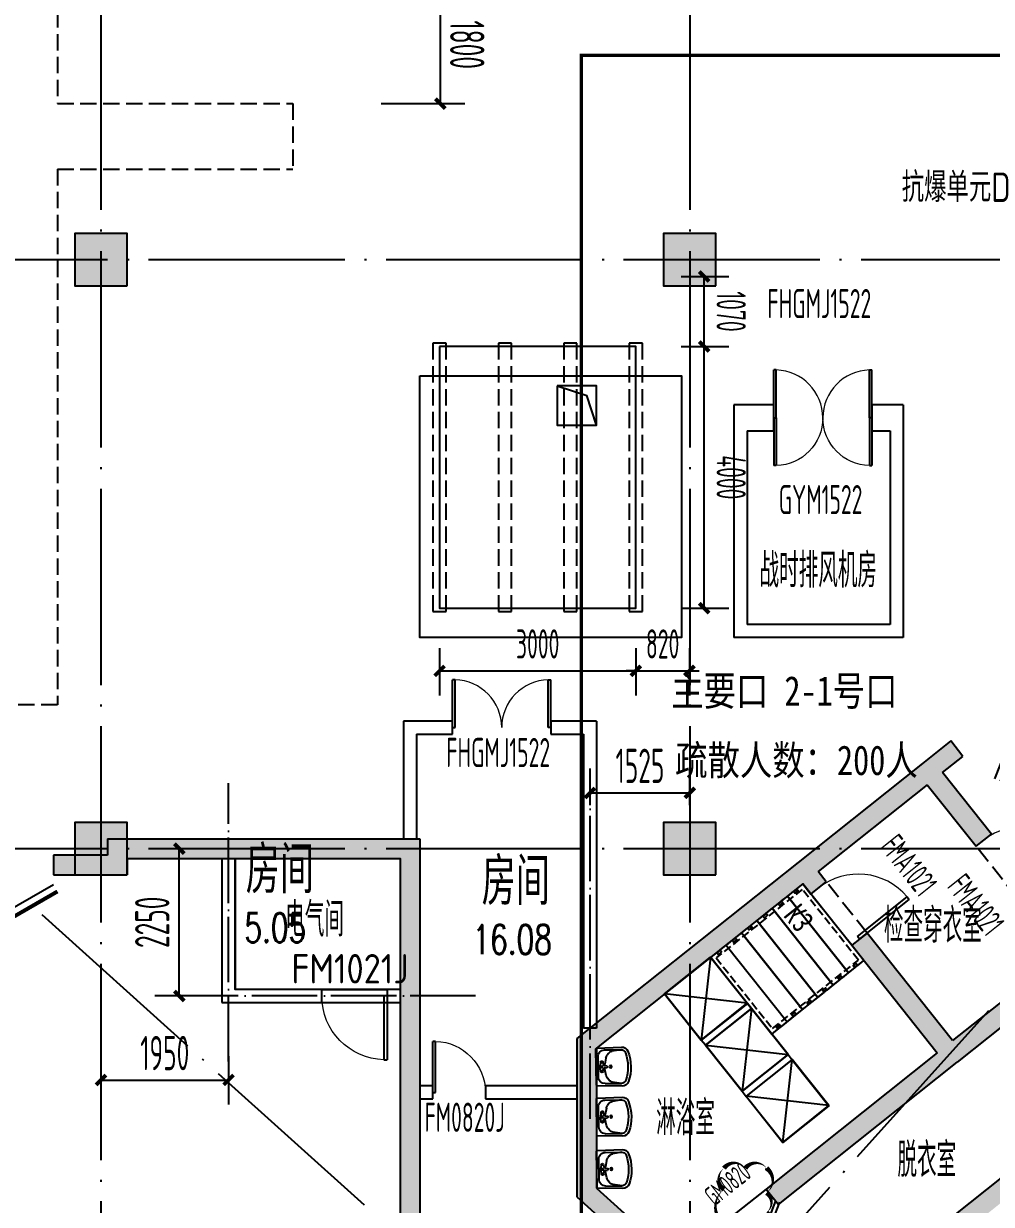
# Model space of a CAD drawing. Extents: x -473190 to 2138458, y -81875 to 2633646.
# Drawn here: x 612505 to 627297, y 66507 to 84552 of the extents above; entities that cross this region are included whole.
import ezdxf

# ---------------------------------------------------------------- set-up
doc = ezdxf.new("R2010")
doc.units = 0
doc.header["$LTSCALE"] = 1000
for name, pattern in [('__DASH', [0.35, 0.25, -0.1]), ('DASH', [0.35, 0.25, -0.1]), ('DOTE', [2.42, 2, -0.2, 0.02, -0.2])]:
    doc.linetypes.add(name, pattern=pattern)
for name, color, linetype in [('A$C3E7A1D62$0$RF-JSK', 9, 'Continuous'), ('A-COLUMN', 2, 'Continuous'), ('A-WALL', 2, 'Continuous'), ('AREA', 1, 'Continuous'), ('DOOR_FIRE', 4, 'Continuous'), ('DOOR_FIRE_TEXT', 7, 'Continuous'), ('DOTE', 1, 'DOTE'), ('PUB_DIM', 3, 'Continuous'), ('PUB_HATCH', 8, 'Continuous'), ('RF-JSK', 9, 'Continuous'), ('RF-KBGQ', 15, 'Continuous'), ('RF-KTK', 210, 'Continuous'), ('RF-M', 4, 'Continuous'), ('RF-MBH', 11, 'Continuous'), ('RF-QT', 30, 'Continuous'), ('SPACE', 7, 'Continuous'), ('TWT_DASH', 8, 'DASH'), ('TWT_水箱', 7, 'Continuous'), ('WALL-MOVE', 2, 'Continuous'), ('图层1', 7, 'Continuous'), ('汽车轨迹', 7, 'Continuous'), ('索引线', 252, 'Continuous')]:
    doc.layers.add(name, color=color, linetype=linetype)
doc.layers.add('DIM_MODI', color=6, linetype='Continuous', plot=False)
doc.layers.add('RF-WZ', color=110, linetype='Continuous', lineweight=0)
doc.styles.add('8B2_02', font='tssdeng.shx', dxfattribs={"width": 0.6, "bigfont": 'TSSDCHN.shx'})
doc.styles.add('_TCH_DIM_T3', font='tssdeng.shx', dxfattribs={"width": 0.564706, "bigfont": '@@@tssdchn.shx'})
doc.styles.add('_TCH_SPACE', font='SIMPLEX', dxfattribs={"height": 5, "bigfont": 'GBCBIG'})
doc.styles.add('_TCH_WINDOW', font='tssdeng.shx', dxfattribs={"width": 0.8, "height": 3.5, "bigfont": 'tssdchn.shx'})
doc.styles.get("Standard").update_dxf_attribs({"font": 'gbenor.shx', "bigfont": 'gbcbig.shx'})
doc.styles.add('TYDG_01', font='', dxfattribs={"width": 0.8})
doc.styles.add('TYDG_02', font='TSSDENG', dxfattribs={"width": 0.8, "bigfont": 'TSSDCHN'})
doc.styles.get('TYDG_01').set_extended_font_data('SimSun')
doc.dimstyles.new('_TCH_ARCH&&150', dxfattribs={"dimtxt": 525, "dimasz": 150, "dimexe": 375, "dimexo": 450, "dimgap": 150, "dimtad": 1, "dimdec": 0, "dimzin": 0, "dimdsep": 46, "dimtxsty": '_TCH_DIM_T3', "dimblk": 'ARCHTICK', "dimcen": 0.09, "dimclrt": 7, "dimazin": 2, "dimtfac": 1, "dimtdec": 0, "dimtix": 1, "dimtmove": 2, "dimatfit": 3, "dimfxl": 0, "dimtolj": 1, "dimtzin": 0, "dimarcsym": 0})
doc.dimstyles.new('_TWT_ARCH&&150', dxfattribs={"dimtxt": 446.25, "dimasz": 150, "dimexe": 375, "dimexo": 450, "dimgap": 189.375, "dimtad": 1, "dimdec": 0, "dimzin": 0, "dimdsep": 46, "dimtxsty": '_TCH_DIM_T3', "dimblk": 'ARCHTICK', "dimcen": 0.09, "dimclrt": 7, "dimazin": 2, "dimtfac": 1, "dimtdec": 0, "dimtix": 1, "dimtmove": 2, "dimatfit": 3, "dimfxl": 0, "dimtolj": 1, "dimtzin": 0, "dimarcsym": 0})

# ---------------------------------------------------------------- blocks, each defined once
blk = doc.blocks.new('A$C4F5A101F')
at = {"layer": 'DOTE', "color": 16, "linetype": 'DOTE', "ltscale": 1.5}
for p, q in [((-115989.7, 16373.7), (-115989.7, -213765.2)), ((-106989.7, 16373.7), (-106989.7, -213765.2)), ((-39660.8, -74507.4), (-168489.7, -74507.4))]:
    blk.add_line(p, q, dxfattribs=at)
at = {"layer": 'DOTE', "color": 127, "linetype": 'DOTE', "ltscale": 1.5}
for p, q in [((-204013.3, -198812), (-71274.2, -51390.3)), ((-39660.8, -83507.4), (-168489.7, -83507.4)), ((-116895.1, -84512.8), (-93256, -105797.6))]:
    blk.add_line(p, q, dxfattribs=at)
blk = doc.blocks.new('_ArchTick')
at = {"color": 0, "linetype": 'ByBlock', "const_width": 0.4}
blk.add_lwpolyline([(-0.5, -0.5), (0.5, 0.5)], dxfattribs=at)
blk = doc.blocks.new('*D5583')
at = {"layer": 'Defpoints', "color": 0, "transparency": 16777216}
for p in [(141675, -69272), (143625, -69272), (143625, -70085)]:
    blk.add_point(p, dxfattribs=at)
at = {"layer": 'PUB_DIM', "color": 0, "lineweight": -2, "transparency": 16777216}
for p, q in [((141675, -69722), (141675, -70460)), ((143625, -69722), (143625, -70460)), ((141675, -70085), (143625, -70085))]:
    blk.add_line(p, q, dxfattribs=at)
at = {"layer": 'PUB_DIM', "color": 0, "lineweight": -2, "transparency": 16777216, "xscale": 150, "yscale": 150, "zscale": 150, "rotation": 180}
blk.add_blockref('_ArchTick', (141675, -70085), dxfattribs=at)
at = {"layer": 'PUB_DIM', "color": 0, "lineweight": -2, "transparency": 16777216, "xscale": 150, "yscale": 150, "zscale": 150}
blk.add_blockref('_ArchTick', (143625, -70085), dxfattribs=at)
at = {"layer": 'PUB_DIM', "color": 7, "transparency": 16777216, "insert": (142650, -69673), "char_height": 525, "attachment_point": 5, "style": '_TCH_DIM_T3'}
blk.add_mtext('\\A1;1950', dxfattribs=at)
blk = doc.blocks.new('*D5584')
at = {"layer": 'Defpoints', "color": 0, "transparency": 16777216}
for p in [(142872, -66550), (143625, -66550), (143625, -68800)]:
    blk.add_point(p, dxfattribs=at)
at = {"layer": 'PUB_DIM', "color": 0, "lineweight": -2, "transparency": 16777216}
for p, q in [((143175, -66550), (142497, -66550)), ((142872, -68800), (142872, -66550)), ((143175, -68800), (142497, -68800))]:
    blk.add_line(p, q, dxfattribs=at)
at = {"layer": 'PUB_DIM', "color": 0, "lineweight": -2, "transparency": 16777216, "xscale": 150, "yscale": 150, "zscale": 150}
for p, rotation in [((142872, -66550), 90), ((142872, -68800), 270)]:
    blk.add_blockref('_ArchTick', p, dxfattribs=dict(at, rotation=rotation))
at = {"layer": 'PUB_DIM', "color": 7, "transparency": 16777216, "insert": (142459, -67675), "char_height": 525, "attachment_point": 5, "rotation": 90, "style": '_TCH_DIM_T3'}
blk.add_mtext('\\A1;2250', dxfattribs=at)
blk = doc.blocks.new('*D5585')
at = {"layer": 'Defpoints', "color": 0, "transparency": 16777216}
for p in [(150675, -65697), (149150, -66333), (150675, -66333)]:
    blk.add_point(p, dxfattribs=at)
at = {"layer": 'PUB_DIM', "color": 0, "lineweight": -2, "transparency": 16777216}
for p, q in [((149150, -65883), (149150, -65322)), ((150675, -65883), (150675, -65322)), ((149150, -65697), (150675, -65697))]:
    blk.add_line(p, q, dxfattribs=at)
at = {"layer": 'PUB_DIM', "color": 0, "lineweight": -2, "transparency": 16777216, "xscale": 150, "yscale": 150, "zscale": 150, "rotation": 180}
blk.add_blockref('_ArchTick', (149150, -65697), dxfattribs=at)
at = {"layer": 'PUB_DIM', "color": 0, "lineweight": -2, "transparency": 16777216, "xscale": 150, "yscale": 150, "zscale": 150}
blk.add_blockref('_ArchTick', (150675, -65697), dxfattribs=at)
at = {"layer": 'PUB_DIM', "color": 7, "transparency": 16777216, "insert": (149913, -65284), "char_height": 525, "attachment_point": 5, "style": '_TCH_DIM_T3'}
blk.add_mtext('\\A1;1525', dxfattribs=at)
blk = doc.blocks.new('k3')
at = {"layer": 'RF-JSK'}
for p, q in [((107382, 83634), (107382, 83574)), ((108862, 83634), (108862, 83574)), ((107382, 83334), (107382, 83274)), ((108862, 83334), (108862, 83274)), ((107382, 83034), (107382, 82974)), ((108862, 83034), (108862, 82974)), ((107382, 82734), (107382, 82674)), ((108862, 82734), (108862, 82674)), ((107382, 82434), (107382, 82374)), ((108862, 82434), (108862, 82374)), ((107382, 82134), (107382, 82074)), ((108862, 82134), (108862, 82074))]:
    blk.add_line(p, q, dxfattribs=at)
for points in [[(107372, 83754), (108872, 83754), (108872, 81954), (107372, 81954), (107372, 83754)], [(107372, 83634), (107372, 83754), (108872, 83754), (108872, 83634)], [(107372, 83634), (107412, 83634), (107412, 83574), (107372, 83574)], [(108872, 83574), (108872, 83154), (107372, 83154), (107372, 83574)], [(108872, 83634), (108832, 83634), (108832, 83574), (108872, 83574)], [(107372, 83334), (107372, 83454), (108872, 83454), (108872, 83334)], [(107372, 83334), (107412, 83334), (107412, 83274), (107372, 83274)], [(108872, 83334), (108832, 83334), (108832, 83274), (108872, 83274)], [(107372, 83034), (107372, 83154), (108872, 83154), (108872, 83034)], [(107372, 83034), (107412, 83034), (107412, 82974), (107372, 82974)], [(108872, 83034), (108832, 83034), (108832, 82974), (108872, 82974)], [(108872, 82974), (108872, 82854), (107372, 82854), (107372, 82974)], [(107372, 82734), (107372, 82854), (108872, 82854), (108872, 82734)], [(107372, 82734), (107412, 82734), (107412, 82674), (107372, 82674)], [(108872, 82674), (108872, 82554), (107372, 82554), (107372, 82674)], [(108872, 82734), (108832, 82734), (108832, 82674), (108872, 82674)], [(107372, 82434), (107372, 82554), (108872, 82554), (108872, 82434)], [(107372, 82434), (107412, 82434), (107412, 82374), (107372, 82374)], [(108872, 82374), (108872, 82254), (107372, 82254), (107372, 82374)], [(108872, 82434), (108832, 82434), (108832, 82374), (108872, 82374)], [(107372, 82134), (107372, 82254), (108872, 82254), (108872, 82134)], [(107372, 82134), (107412, 82134), (107412, 82074), (107372, 82074)], [(108872, 82134), (108832, 82134), (108832, 82074), (108872, 82074)], [(108872, 82074), (108872, 81954), (107372, 81954), (107372, 82074)]]:
    blk.add_lwpolyline(points, dxfattribs=at)
at = {"layer": 'RF-JSK', "linetype": '__DASH', "ltscale": 0.5}
blk.add_lwpolyline([(107432, 83694), (108812, 83694), (108812, 82014), (107432, 82014)], close=True, dxfattribs=at)
at = {"layer": 'RF-JSK', "color": 110, "style": 'TYDG_01', "width": 0.8}
blk.add_text('K3', height=339.9, dxfattribs=at).set_placement((107560, 82158))
blk = doc.blocks.new('23rt23rt')
for p, q in [((473588, 9966), (474488, 9066)), ((474488, 9966), (473588, 9066))]:
    blk.add_line(p, q)
blk.add_lwpolyline([(473588, 9966), (474488, 9966), (474488, 9066), (473588, 9066)], close=True)
blk = doc.blocks.new('linyuqi')
for points in [[(1505168, 585689), (1505168, 586589), (1506068, 586589), (1506068, 585689)], [(1506068, 585589), (1506068, 584689), (1505168, 584689), (1505168, 585589)]]:
    blk.add_lwpolyline(points, close=True)
at = {"elevation": 0}
blk.add_lwpolyline([(1506068, 583689), (1505168, 583689), (1505168, 584589), (1506068, 584589)], close=True, dxfattribs=at)
at = {"layer": 'WALL-MOVE'}
for p, q in [((1506068, 585689), (1505168, 585689)), ((1505168, 585589), (1505168, 585689)), ((1506068, 585589), (1505168, 585589)), ((1506068, 585589), (1506068, 585689)), ((1505168, 584689), (1506068, 584689)), ((1505168, 584689), (1505168, 584589)), ((1506068, 584689), (1506068, 584589)), ((1505168, 584589), (1506068, 584589))]:
    blk.add_line(p, q, dxfattribs=at)
at = {"xscale": -1}
blk.add_blockref('23rt23rt', (1979655, 576622, 0), dxfattribs=at)
for p, rotation in [((1031580, 594655, 0), 180), ((1515134, 1058176), 90)]:
    blk.add_blockref('23rt23rt', p, dxfattribs=dict(at, rotation=rotation))
blk = doc.blocks.new('$DorLib2D$00000179')
at = {"color": 0}
for p, q in [((-0.54, 0.169), (0.326, 0.669)), ((-0.5, 0.1), (0.366, 0.6))]:
    blk.add_line(p, q, dxfattribs=at)
blk = doc.blocks.new('$DorLib2D$00000001')
for p, q in [((0.45, 0.975), (0.5, 0.975)), ((0.45, 0), (0.45, 0.975)), ((0.5, 0), (0.5, 0.975)), ((0.5, 0), (0.45, 0))]:
    blk.add_line(p, q)
at = {"lineweight": 13}
blk.add_arc((0.475, 0), 0.975, 91.4693, 180, dxfattribs=at)
blk = doc.blocks.new('$DorLib2D$00000002')
for p, q in [((-0.5, 0), (-0.5, 0.4875)), ((-0.475, 0.4875), (-0.5, 0.4875)), ((-0.475, 0), (-0.475, 0.4875)), ((0.475, 0), (0.475, 0.4875)), ((0.475, 0.4875), (0.5, 0.4875)), ((0.5, 0), (0.5, 0.4875)), ((-0.5, 0), (-0.475, 0)), ((0.5, 0), (0.475, 0))]:
    blk.add_line(p, q)
at = {"lineweight": 13}
for centre, start, end in [((-0.4875, 0), 0, 88.53072), ((0.4875, 0), 91.46928, 180)]:
    blk.add_arc(centre, 0.4875, start, end, dxfattribs=at)
blk = doc.blocks.new('$DorLib2D$00000211')
at = {"color": 0}
for p, q in [((-0.5, 0.05), (-0.067, 0.3)), ((0.5, 0.05), (0.067, 0.3))]:
    blk.add_line(p, q, dxfattribs=at)
at = {"color": 0, "const_width": 0.01}
for points in [[(-0.51, 0.0673), (-0.077, 0.3173)], [(0.51, 0.0673), (0.077, 0.3173)]]:
    blk.add_lwpolyline(points, dxfattribs=at)
blk = doc.blocks.new('A$C3E7A1D62$0$$lvtry$00000183')
at = {"color": 0}
for p, q in [((-257, -130), (-257, -384)), ((-202, -191), (-176, -170)), ((157, -30), (-157, -30)), ((-133, -150), (-38, -131)), ((-71, -67), (-30, -63)), ((-71, -102), (-27, -110)), ((-18, -119), (-12, -160)), ((18, -119), (13, -160)), ((71, -102), (27, -110)), ((71, -67), (30, -63)), ((133, -150), (38, -131)), ((202, -191), (176, -170)), ((257, -130), (257, -383)), ((-257, -383), (-235, -242)), ((257, -383), (235, -242))]:
    blk.add_line(p, q, dxfattribs=at)
blk.add_lwpolyline([(277, 0), (-277, 0, 0.406045), (-287, -10), (-298, -393, 0.323666), (-232, -489, 0.175654), (232, -489, 0.323062), (298, -392), (287, -10, 0.406045)], format="xyb", close=True, dxfattribs=at)
at = {"color": 0, "lineweight": 13}
for centre, radius in [((-71, -85), 12.6), ((71, -85), 12.6), ((-1, -221), 11.6)]:
    blk.add_circle(centre, radius, dxfattribs=at)
at = {"color": 0}
for centre, radius in [((0, -86), 9.88), ((-1, -221), 17.6)]:
    blk.add_circle(centre, radius, dxfattribs=at)
for centre, radius, start, end in [((-157, -130), 100, 90, 180), ((-113, -248), 100, 101.0337, 128.937), ((-71, -85), 17.6, 90, 270), ((0, -328), 200, 94.8989, 101.0337), ((0, -362), 300, 84.3229, 95.6771), ((-28, -120), 10, 8.2472, 79.7858), ((0, -160), 12.5, 180, 0), ((0, -328), 200, 78.9663, 85.101), ((28, -120), 10, 100.2142, 171.7528), ((71, -85), 17.6, 270, 90), ((113, -248), 100, 51.063, 78.9663), ((157, -130), 100, 0, 90), ((-139, -268), 100, 128.937, 164.8987), ((139, -268), 100, 15.1013, 51.063), ((-187, -384), 70, 180, 250.8357), ((-1, 152), 637, 250.8357, 289.2938), ((187, -383), 70, 289.2938, 0)]:
    blk.add_arc(centre, radius, start, end, dxfattribs=at)
for p in [(0, -86), (-1, -221)]:
    blk.add_point(p, dxfattribs=at)
blk = doc.blocks.new('rfk')
at = {"layer": 'PUB_HATCH'}
for points in [[(511110, -742597.8), (511422.5, -742349), (511235.6, -742114.3), (510805.8, -742456.5), (510930.4, -742613)], [(510930.4, -742613), (510805.8, -742456.5), (508905.6, -743969.8), (509030.2, -744126.3), (509209.8, -744111.1), (510875.4, -742784.7)], [(510875.4, -742784.7), (511622.9, -743723.4), (511857.6, -743536.5), (511110, -742597.8), (510930.4, -742613)], [(498348.2, -743610.2), (498648.2, -743910.2), (500198.2, -743910.2), (500198.2, -743610.2)], [(498648.2, -743910.2), (498348.2, -743610.2), (498348.2, -743860.2), (498648.2, -744160.2)], [(500198.2, -743610.2), (500198.2, -743910.2), (502823.2, -743910.2), (503123.2, -743610.2)], [(503123.2, -743610.2), (502823.2, -743910.2), (502823.2, -746010.2), (503123.2, -746010.2)], [(498348.2, -743860.2), (497523.2, -743860.2), (497523.2, -744160.2), (498648.2, -744160.2)], [(509030.2, -744126.3), (508905.6, -743969.8), (505523.2, -746663.4), (505823.2, -746808), (508975.1, -744297.9)], [(508975.1, -744297.9), (509099.7, -744454.4), (509334.4, -744267.5), (509209.8, -744111.1), (509030.2, -744126.3)], [(511265.6, -746692.5), (509957.4, -745049.8), (509722.7, -745236.6), (511030.9, -746879.4), (511210.5, -746864.2)], [(513141.9, -745390), (512931.1, -745366.1), (511265.6, -746692.5), (511210.5, -746864.2), (511335.1, -747020.6), (513118, -745600.8)], [(503123.2, -746010.2), (502823.2, -746010.2), (502823.2, -747484.7), (503123.2, -747484.7)], [(505823.2, -746808), (505523.2, -746663.4), (505523.2, -747484.7), (505823.2, -747484.7)], [(511030.9, -746879.4), (508416.6, -748961.3), (508603.5, -749196), (511335.1, -747020.6), (511210.5, -746864.2)], [(514419, -746993.6), (514239.3, -747008.8), (511032.1, -749563), (511156.7, -749719.4), (511336.3, -749704.2), (514543.6, -747150.1)], [(503123.2, -747484.7), (502823.2, -747484.7), (502823.2, -750104), (503123.2, -749970.4)], [(505823.2, -747484.7), (505523.2, -747484.7), (505523.2, -749082.5), (505823.2, -748948.9)], [(505823.2, -748948.9), (505523.2, -749082.5), (506947.6, -750365), (507089.7, -750223.8), (507047.7, -750051.5)]]:
    blk.add_hatch(color=256, dxfattribs=at).paths.add_polyline_path(points)
blk.add_lwpolyline([(503123.2, -736535.2), (507123.2, -736535.2), (507123.2, -740535.2), (503123.2, -740535.2), (503123.2, -736535.2)])
at = {"color": 2}
blk.add_lwpolyline([(500298.2, -743910.2), (502823.2, -743910.2), (502823.2, -745910.2), (500298.2, -745910.2)], close=True, dxfattribs=at)
at = {"layer": 'A-WALL'}
for p, q in [((508531.5, -736975.3), (507923.2, -736975.3)), ((507923.2, -736975.3), (507923.2, -740535.2)), ((508531.5, -737375.3), (508531.5, -736975.3)), ((510510.9, -736975.3), (510031.5, -736975.3)), ((510031.5, -736975.3), (510031.5, -737375.3)), ((510510.9, -736975.3), (510510.9, -740535.2)), ((508123.2, -737375.3), (508531.5, -737375.3)), ((508123.2, -737375.3), (508123.2, -740335.2)), ((510031.5, -737375.3), (510310.9, -737375.3)), ((510310.9, -737375.3), (510310.9, -740335.2)), ((510310.9, -740335.2), (508123.2, -740335.2)), ((510510.9, -740535.2), (507923.2, -740535.2)), ((502873.2, -741810.2), (502873.2, -743610.2)), ((503623.2, -741810.2), (502873.2, -741810.2)), ((503623.2, -742010.2), (503623.2, -741810.2)), ((505823.2, -741810.2), (505123.2, -741810.2)), ((505123.2, -741810.2), (505123.2, -742010.2)), ((505823.2, -741810.2), (505823.2, -746504.2)), ((503073.2, -742010.2), (503073.2, -743610.2)), ((503073.2, -742010.2), (503623.2, -742010.2)), ((505123.2, -742010.2), (505623.2, -742010.2)), ((505623.2, -742010.2), (505623.2, -746504.2)), ((500098.2, -743910.2), (500098.2, -746110.2)), ((500298.2, -743910.2), (500298.2, -745910.2)), ((501623.2, -745910.2), (500298.2, -745910.2)), ((501623.2, -746110.2), (501623.2, -745910.2)), ((502823.2, -745910.2), (502623.2, -745910.2)), ((502623.2, -745910.2), (502623.2, -746110.2)), ((500098.2, -746110.2), (501623.2, -746110.2)), ((502623.2, -746110.2), (502823.2, -746110.2)), ((505823.2, -746504.2), (505623.2, -746504.2)), ((503323.2, -747384.7), (503123.2, -747384.7)), ((503323.2, -747584.7), (503323.2, -747384.7)), ((505523.2, -747384.7), (504123.2, -747384.7)), ((504123.2, -747384.7), (504123.2, -747584.7)), ((503123.2, -747584.7), (503323.2, -747584.7)), ((504123.2, -747584.7), (505523.2, -747584.7))]:
    blk.add_line(p, q, dxfattribs=at)
at = {"layer": 'DIM_MODI'}
blk.add_lwpolyline([(507770.5, -748644, 0, 75, 0.5), (507770.5, -748969, 0, 75, 0.5), (507770.5, -749494, 0, 75, 0.5), (507770.5, -749794, 0, 75, 0.5), (507770.5, -750044, 0, 75, 0.5), (507770.5, -750319.4, 0, 75, 0.5), (508070.5, -750319.4, 0, 75, 0.5), (508422.2, -750319.4, 0, 75, 0.5), (508422.2, -749719.4, 0, 75, 0.5), (508422.2, -749319.4, 0, 75, 0.5), (508422.2, -749019.4, 0, 75, 0.5), (508422.2, -748644.4, 0, 75, 0.5), (508422.2, -748644, 0, 75, 0.5), (508097.2, -748644, 0, 75, 0.5)], format="xyseb", close=True, dxfattribs=at)
at = {"layer": 'RF-M', "linetype": '__DASH'}
for p, q in [((512245.9, -744505.6, 0), (511622.9, -743723.4, 0)), ((509957.4, -745049.8, 0), (509334.4, -744267.5, 0)), ((509722.7, -745236.6, 0), (509099.7, -744454.4, 0))]:
    blk.add_line(p, q, dxfattribs=at)
at = {"layer": 'RF-M'}
for p, q in [((501623.2, -745910.2), (502623.2, -745910.2)), ((501623.2, -746110.2), (502623.2, -746110.2)), ((508416.6, -748961.3), (507790.8, -749459.7))]:
    blk.add_line(p, q, dxfattribs=at)
at = {"layer": 'RF-QT'}
for p, q in [((511235.6, -742114.3), (510805.8, -742456.5)), ((511422.5, -742349), (511235.6, -742114.3)), ((511110, -742597.8), (511422.5, -742349)), ((510805.8, -742456.5), (508905.6, -743969.8)), ((511857.6, -743536.5), (511110, -742597.8)), ((510875.4, -742784.7), (509209.8, -744111.1)), ((510875.4, -742784.7), (511622.9, -743723.4)), ((498348.2, -743610.2), (500198.2, -743610.2)), ((498348.2, -743610.2), (498348.2, -743860.2)), ((500198.2, -743610.2), (503123.2, -743610.2)), ((503123.2, -743610.2), (503123.2, -746010.2)), ((511622.9, -743723.4), (511857.6, -743536.5)), ((498348.2, -743860.2), (497523.2, -743860.2)), ((497523.2, -743860.2), (497523.2, -744160.2)), ((498648.2, -743910.2), (500198.2, -743910.2)), ((498648.2, -743910.2), (498648.2, -744160.2)), ((500198.2, -743910.2), (502823.2, -743910.2)), ((502823.2, -743910.2), (502823.2, -746010.2)), ((508905.6, -743969.8), (505523.2, -746663.4)), ((497523.2, -744160.2), (498648.2, -744160.2)), ((509334.4, -744267.5), (509209.8, -744111.1)), ((508975.1, -744297.9), (505823.2, -746808)), ((508975.1, -744297.9), (509099.7, -744454.4)), ((509099.7, -744454.4), (509334.4, -744267.5)), ((509957.4, -745049.8), (509722.7, -745236.6)), ((511265.6, -746692.5), (509957.4, -745049.8)), ((509722.7, -745236.6), (511030.9, -746879.4)), ((512931.1, -745366.1), (511265.6, -746692.5)), ((513118, -745600.8), (511335.1, -747020.6)), ((502823.2, -746010.2), (502823.2, -747484.7)), ((503123.2, -746010.2), (503123.2, -747484.7)), ((505523.2, -746663.4), (505523.2, -747484.7)), ((505823.2, -746808), (505823.2, -747484.7)), ((511030.9, -746879.4), (508416.6, -748961.3)), ((508603.5, -749196), (511335.1, -747020.6)), ((514239.3, -747008.8), (511032.1, -749563)), ((502823.2, -747484.7), (502823.2, -750104)), ((503123.2, -747484.7), (503123.2, -749970.4)), ((505523.2, -747484.7), (505523.2, -749082.5)), ((505823.2, -747484.7), (505823.2, -748948.9)), ((505823.2, -748948.9), (507047.7, -750051.5)), ((508416.6, -748961.3), (508603.5, -749196)), ((505523.2, -749082.5), (506947.6, -750365))]:
    blk.add_line(p, q, dxfattribs=at)
at = {"layer": 'A$C3E7A1D62$0$RF-JSK', "yscale": -1, "rotation": 270.9509072349706}
for p in [(505818.2, -747095.6), (505825.1, -747861.5), (505828.1, -748661.7, 0)]:
    blk.add_blockref('A$C3E7A1D62$0$$lvtry$00000183', p, dxfattribs=at)
at = {"layer": 'AREA', "linetype": 'ByBlock', "xscale": -1, "rotation": 128.532587024125}
blk.add_blockref('k3', (506195.6, -609251.6), dxfattribs=at)
at = {"layer": 'DOOR_FIRE'}
ref = blk.add_blockref('$DorLib2D$00000002', (509281.5, -737175.3), dxfattribs=dict(at, xscale=-1500, yscale=-1500, zscale=400, rotation=180.0000000045143))
ref.add_attrib('A', 'FHGMJ1522', (508433.4, -735652.2), dxfattribs={"layer": 'DOOR_FIRE_TEXT', "height": 446.25, "rotation": 0, "style": '_TCH_WINDOW', "width": 0.564706})
ref = blk.add_blockref('$DorLib2D$00000002', (509281.5, -737175.3), dxfattribs=dict(at, xscale=-1500, yscale=1500, zscale=100, rotation=180.0000000045143))
ref.add_attrib('A', 'GYM1522', (508607.9, -738647.7), dxfattribs={"layer": 'DOOR_FIRE_TEXT', "height": 446.25, "rotation": 0, "style": '_TCH_WINDOW', "width": 0.564706})
ref = blk.add_blockref('$DorLib2D$00000002', (504373.2, -741910.2), dxfattribs=dict(at, xscale=1500, yscale=1500, zscale=200, rotation=4.521119535944077e-09))
ref.add_attrib('A', 'FHGMJ1522', (503525.1, -742513.3), dxfattribs={"layer": 'DOOR_FIRE_TEXT', "height": 446.25, "rotation": 0, "style": '_TCH_WINDOW', "width": 0.564706})
ref = blk.add_blockref('$DorLib2D$00000001', (503723.2, -747484.7), dxfattribs=dict(at, xscale=-800, yscale=800, zscale=200, rotation=4.51626854907778e-09))
ref.add_attrib('A', 'FM0820J', (503193.1, -748087.7), dxfattribs={"layer": 'DOOR_FIRE_TEXT', "height": 446.25, "rotation": 0, "style": '_TCH_WINDOW', "width": 0.564706})
at = {"layer": 'RF-JSK', "linetype": 'ByBlock', "xscale": -1, "rotation": 128.532587024125}
blk.add_blockref('k3', (506195.6, -609251.6), dxfattribs=at)
at = {"layer": 'RF-M'}
ref = blk.add_blockref('$DorLib2D$00000179', (511798.4, -741857.8), dxfattribs=dict(at, xscale=1200, yscale=1200, zscale=300, rotation=218.5325870243603))
ref.add_attrib('A', 'GHM1220', (512298.3, -742644.5), dxfattribs={"layer": 'RF-MBH', "height": 297.5, "rotation": 38.53259, "style": '_TCH_WINDOW', "width": 0.564706})
at = {"layer": 'RF-M', "linetype": '__DASH', "ltscale": 1000}
ref = blk.add_blockref('$DorLib2D$00000001', (512051.7, -744021.1), dxfattribs=dict(at, xscale=-1000, yscale=-1000, zscale=300, rotation=128.532587024379))
ref.add_attrib('A', 'FMA1021', (511167.2, -744343.7), dxfattribs={"layer": 'RF-MBH', "linetype": '__DASH', "ltscale": 1000, "height": 371.88, "rotation": 308.53259, "style": '_TCH_WINDOW', "width": 0.564706})
at = {"layer": 'RF-M'}
ref = blk.add_blockref('$DorLib2D$00000211', (494523.2, -744010.2), dxfattribs=dict(at, xscale=-6000, yscale=-6000, zscale=300, rotation=4.519367790689475e-09))
ref.add_attrib('A', 'GSFMG6022(5)', (493760.7, -743727.2), dxfattribs={"layer": 'RF-MBH', "height": 297.5, "rotation": 0, "style": '_TCH_WINDOW', "width": 0.564706})
at = {"layer": 'RF-M', "linetype": '__DASH', "ltscale": 1000}
ref = blk.add_blockref('$DorLib2D$00000001', (509528.5, -744752.1), dxfattribs=dict(at, xscale=-1000, yscale=-1000, zscale=300, rotation=128.5325870243754))
ref.add_attrib('A', 'FMA1021', (510142.2, -743740.2), dxfattribs={"layer": 'RF-MBH', "linetype": '__DASH', "ltscale": 1000, "height": 371.88, "rotation": 308.53259, "style": '_TCH_WINDOW', "width": 0.564706})
at = {"layer": 'RF-M'}
ref = blk.add_blockref('$DorLib2D$00000001', (502123.2, -746010.2), dxfattribs=dict(at, xscale=1000, yscale=-1000, zscale=200, rotation=359.9999999954812))
ref.add_attrib('A', 'FM1021J', (501160.1, -745819.8), dxfattribs={"layer": 'RF-MBH', "height": 450})
ref = blk.add_blockref('$DorLib2D$00000179', (508197.1, -749327.8), dxfattribs=dict(at, xscale=800, yscale=800, zscale=300, rotation=218.5325870243517))
ref.add_attrib('A', 'GM0820', (507627.8, -749230.1), dxfattribs={"layer": 'RF-MBH', "height": 297.5, "rotation": 38.53259, "style": '_TCH_WINDOW', "width": 0.564706})
at = {"layer": '汽车轨迹', "rotation": 218.5325870243242}
blk.add_blockref('linyuqi', (1321376, 648832, 0), dxfattribs=at)
at = {"layer": 'RF-WZ', "style": '8B2_02', "width": 0.6}
for s, p in [('战时排风机房', (508314, -739769.7)), ('电气间', (501064.7, -745105)), ('检查穿衣室', (510215.2, -745196.5)), ('淋浴室', (506733.4, -748137.8)), ('脱衣室', (510422, -748778.7))]:
    blk.add_text(s, height=525, dxfattribs=at).set_placement(p)
at = {"layer": 'SPACE', "color": 2, "style": '_TCH_SPACE'}
blk.add_text('房间', height=723.4, dxfattribs=at).set_placement((500461.3, -744443.3))
at = {"layer": 'SPACE', "style": '_TCH_SPACE'}
blk.add_text('房间', height=723.4, dxfattribs=at).set_placement((504067.3, -744622.3))
at = {"layer": 'SPACE', "color": 2, "style": '_TCH_SPACE', "width": 0.705882}
blk.add_text('5.05', height=446.25, dxfattribs=at).set_placement((500440.1, -745191.4))
at = {"layer": 'SPACE', "style": '_TCH_SPACE', "width": 0.705882}
blk.add_text('16.08', height=446.25, dxfattribs=at).set_placement((503926.1, -745370.4))
blk = doc.blocks.new('*D5695')
at = {"layer": 'Defpoints', "color": 0, "transparency": 16777216}
for p in [(-244656, -172572), (-246456, -173924), (-244656, -173924)]:
    blk.add_point(p, dxfattribs=at)
at = {"layer": 'PUB_DIM', "color": 0, "lineweight": -2, "transparency": 16777216}
for p, q in [((-246456, -173474), (-246456, -172197)), ((-244656, -173474), (-244656, -172197)), ((-246456, -172572), (-244656, -172572))]:
    blk.add_line(p, q, dxfattribs=at)
at = {"layer": 'PUB_DIM', "color": 0, "lineweight": -2, "transparency": 16777216, "xscale": 150, "yscale": 150, "zscale": 150, "rotation": 180}
blk.add_blockref('_ArchTick', (-246456, -172572), dxfattribs=at)
at = {"layer": 'PUB_DIM', "color": 0, "lineweight": -2, "transparency": 16777216, "xscale": 150, "yscale": 150, "zscale": 150}
blk.add_blockref('_ArchTick', (-244656, -172572), dxfattribs=at)
at = {"layer": 'PUB_DIM', "color": 7, "transparency": 16777216, "insert": (-245556, -172160), "char_height": 525, "attachment_point": 5, "style": '_TCH_DIM_T3'}
blk.add_mtext('\\A1;1800', dxfattribs=at)
blk = doc.blocks.new('*D5969')
at = {"layer": 'Defpoints', "color": 0, "transparency": 16777216}
for p in [(-32325, -84183), (-29325, -84183), (-29325, -84983)]:
    blk.add_point(p, dxfattribs=at)
at = {"layer": 'TWT_水箱', "color": 0, "lineweight": -2, "transparency": 16777216}
for p, q in [((-32325, -84633), (-32325, -85358)), ((-29325, -84633), (-29325, -85358)), ((-32325, -84983), (-29325, -84983))]:
    blk.add_line(p, q, dxfattribs=at)
at = {"layer": 'TWT_水箱', "color": 0, "lineweight": -2, "transparency": 16777216, "xscale": 150, "yscale": 150, "zscale": 150}
for p, rotation in [((-32325, -84983), 180.0001235167941), ((-29325, -84983), 0.0001235167941096486)]:
    blk.add_blockref('_ArchTick', p, dxfattribs=dict(at, rotation=rotation))
at = {"layer": 'TWT_水箱', "color": 7, "transparency": 16777216, "insert": (-30825, -84571), "char_height": 446.2, "attachment_point": 5, "rotation": 0.0001, "style": '_TCH_DIM_T3'}
blk.add_mtext('\\A1;3000', dxfattribs=at)
blk = doc.blocks.new('*D5970')
at = {"layer": 'Defpoints', "color": 0, "transparency": 16777216}
for p in [(-29325, -84183), (-28505, -84183), (-28505, -84983)]:
    blk.add_point(p, dxfattribs=at)
at = {"layer": 'TWT_水箱', "color": 0, "lineweight": -2, "transparency": 16777216}
for p, q in [((-29325, -84633), (-29325, -85358)), ((-28505, -84633), (-28505, -85358)), ((-29325, -84983), (-29475, -84983)), ((-29325, -84983), (-28505, -84983)), ((-28505, -84983), (-28355, -84983))]:
    blk.add_line(p, q, dxfattribs=at)
at = {"layer": 'TWT_水箱', "color": 0, "lineweight": -2, "transparency": 16777216, "xscale": 150, "yscale": 150, "zscale": 150}
for p, rotation in [((-29325, -84983), 0.0001235167942326143), ((-28505, -84983), 180.0001235167942)]:
    blk.add_blockref('_ArchTick', p, dxfattribs=dict(at, rotation=rotation))
at = {"layer": 'TWT_水箱', "color": 7, "transparency": 16777216, "insert": (-28915, -84571), "char_height": 446.2, "attachment_point": 5, "rotation": 0.0001, "style": '_TCH_DIM_T3'}
blk.add_mtext('\\A1;820', dxfattribs=at)
blk = doc.blocks.new('*D5971')
at = {"layer": 'Defpoints', "color": 0, "transparency": 16777216}
for p in [(-29080, -80025), (-28280, -80025), (-29080, -84025)]:
    blk.add_point(p, dxfattribs=at)
at = {"layer": 'TWT_水箱', "color": 0, "lineweight": -2, "transparency": 16777216}
for p, q in [((-28630, -80025), (-27905, -80025)), ((-28280, -84025), (-28280, -80025)), ((-28630, -84025), (-27905, -84025))]:
    blk.add_line(p, q, dxfattribs=at)
at = {"layer": 'TWT_水箱', "color": 0, "lineweight": -2, "transparency": 16777216, "xscale": 150, "yscale": 150, "zscale": 150}
for p, rotation in [((-28280, -80025), 90.00012351679403), ((-28280, -84025), 270.000123516794)]:
    blk.add_blockref('_ArchTick', p, dxfattribs=dict(at, rotation=rotation))
at = {"layer": 'TWT_水箱', "color": 7, "transparency": 16777216, "insert": (-27867, -82025), "char_height": 446.2, "attachment_point": 5, "rotation": 270.0001, "style": '_TCH_DIM_T3'}
blk.add_mtext('\\A1;4000', dxfattribs=at)
blk = doc.blocks.new('*D5972')
at = {"layer": 'Defpoints', "color": 0, "transparency": 16777216}
for p in [(-29080, -78955), (-28280, -78955), (-29080, -80025)]:
    blk.add_point(p, dxfattribs=at)
at = {"layer": 'TWT_水箱', "color": 0, "lineweight": -2, "transparency": 16777216}
for p, q in [((-28630, -78955), (-27905, -78955)), ((-28280, -80025), (-28280, -78955)), ((-28630, -80025), (-27905, -80025))]:
    blk.add_line(p, q, dxfattribs=at)
at = {"layer": 'TWT_水箱', "color": 0, "lineweight": -2, "transparency": 16777216, "xscale": 150, "yscale": 150, "zscale": 150}
for p, rotation in [((-28280, -78955), 90.00012351679396), ((-28280, -80025), 270.000123516794)]:
    blk.add_blockref('_ArchTick', p, dxfattribs=dict(at, rotation=rotation))
at = {"layer": 'TWT_水箱', "color": 7, "transparency": 16777216, "insert": (-27867, -79490), "char_height": 446.2, "attachment_point": 5, "rotation": 270.0001, "style": '_TCH_DIM_T3'}
blk.add_mtext('\\A1;1070', dxfattribs=at)
blk = doc.blocks.new('_FZH')
blk.add_lwpolyline([(-0.5, -0.5), (0.5, -0.5), (0.5, 0.5), (-0.5, 0.5)], close=True)
at = {"layer": 'PUB_HATCH'}
blk.add_solid([(-0.5, -0.5), (0.5, -0.5), (-0.5, 0.5), (0.5, 0.5)], dxfattribs=at)
blk = doc.blocks.new('A$C2B5B1B2C')
at = {"layer": 'DOTE', "linetype": 'DOTE', "ltscale": 0.5}
for p, q in [((149150, -70677.4), (149150, -65500)), ((143625, -69800), (143625, -65550)), ((147400, -68800), (142644.9, -68800))]:
    blk.add_line(p, q, dxfattribs=at)
at = {"layer": 'PUB_DIM'}
for p1, p2, distance, picture, middle in [((149150, -66333.4), (150675, -66333.4), 636.7, '*D5585', (149912.5, -65284.2)), ((143625, -68800), (143625, -66550), 753.4, '*D5584', (142459.1, -67675)), ((141675, -69271.6), (143625, -69271.6), -813.8, '*D5583', (142650, -69672.9))]:
    dim = blk.add_aligned_dim(p1=p1, p2=p2, distance=distance, dimstyle='_TCH_ARCH&&150', dxfattribs=at)
    dim.commit()
    dim.dimension.update_dxf_attribs({"geometry": picture, "text_midpoint": middle})
blk = doc.blocks.new('zsgc')
at = {"layer": 'RF-KBGQ', "color": 15, "linetype": 'DASH'}
for p, q in [((-244656.1, -178424.2), (-244656.1, -174824.2)), ((-244656.1, -174824.2), (-243656.1, -174824.2)), ((-243656.1, -178424.2), (-243656.1, -174824.2)), ((-257969.5, -178424.2), (-244656.1, -178424.2)), ((-243656.1, -178424.2), (-235469.5, -178424.2)), ((-235469.5, -178424.2), (-235469.5, -179424.2))]:
    blk.add_line(p, q, dxfattribs=at)
at = {"layer": 'RF-WZ', "style": 'TYDG_02', "width": 0.8}
blk.add_text('抗爆单元D', height=450, rotation=90, dxfattribs=at).set_placement((-243153.1, -165518.6))
at = {"layer": 'PUB_DIM'}
dim = blk.add_aligned_dim(p1=(-246456.1, -173924.2), p2=(-244656.1, -173924.2), distance=1352.1, dimstyle='_TCH_ARCH&&150', dxfattribs=at)
dim.commit()
dim.dimension.update_dxf_attribs({"geometry": '*D5695', "text_midpoint": (-245556.1, -172159.6)})
blk = doc.blocks.new('A$C4CB31E69')
at = {"layer": 'TWT_DASH'}
for points in [[(-32425, -79975), (-32425, -84075), (-32225, -84075), (-32225, -79975)], [(-31425, -79975), (-31425, -84075), (-31225, -84075), (-31225, -79975)], [(-30425, -79975), (-30425, -84075), (-30225, -84075), (-30225, -79975)], [(-29425, -79975), (-29425, -84075), (-29225, -84075), (-29225, -79975)]]:
    blk.add_lwpolyline(points, close=True, dxfattribs=at)
at = {"layer": 'TWT_水箱'}
for p in [(-30525, -80625, 0), (-29925, -81225, 0)]:
    blk.add_line(p, (-30075, -80775, 0), dxfattribs=at)
for points in [[(-32325, -80025), (-32325, -84025), (-29325, -84025), (-29325, -80025)], [(-30525, -80625), (-30525, -81225), (-29925, -81225), (-29925, -80625)]]:
    blk.add_lwpolyline(points, close=True, dxfattribs=at)
for p1, p2, picture, middle in [((-29079.9, -80025), (-29079.9, -78955), '*D5972', (-27867.4, -79490)), ((-29079.9, -84025), (-29079.9, -80025), '*D5971', (-27867.4, -82025)), ((-32325, -84183.1), (-29325, -84183.1), '*D5969', (-30825, -84570.6)), ((-29325, -84183.1), (-28505, -84183.1), '*D5970', (-28915, -84570.6))]:
    dim = blk.add_aligned_dim(p1=p1, p2=p2, distance=-800, dimstyle='_TWT_ARCH&&150', dxfattribs=at)
    dim.commit()
    dim.dimension.update_dxf_attribs({"geometry": picture, "text_midpoint": middle})

msp = doc.modelspace()

# ---------------------------------------------------------------- linework, layer by layer
at = {"layer": '图层1', "color": 6, "linetype": 'DASH', "const_width": 50}
msp.add_lwpolyline([(621030.6, 84067.9), (644297.4, 84067.9), (644297.4, 61637.6), (621030.6, 61637.6)], close=True, dxfattribs=at)

# ---------------------------------------------------------------- block references
at = {"rotation": 270}
msp.add_blockref('zsgc', (791445.2, -161327.1), dxfattribs=at)
for name, p in [('A$C2B5B1B2C', (472012.2, 138492.4)), ('A$C4CB31E69', (651187.2, 159642.4))]:
    msp.add_blockref(name, p)
at = {"layer": 'A-COLUMN', "xscale": 800, "yscale": 800, "zscale": 800, "rotation": 90}
for p in [(613687.2, 80942.4), (622687.2, 80942.4), (613687.2, 71942.4), (622687.2, 71942.4)]:
    msp.add_blockref('_FZH', p, dxfattribs=at)
at = {"layer": 'RF-QT'}
msp.add_blockref('A$C4F5A101F', (729676.9, 155449.8), dxfattribs=at)
at = {"layer": '索引线'}
msp.add_blockref('rfk', (115439, 815702.6), dxfattribs=at)

# ---------------------------------------------------------------- texts
at = {"layer": 'RF-KTK', "color": 110, "linetype": 'DASH', "style": 'TYDG_01', "width": 0.8}
for s, p in [('主要口 2-1号口 ', (622402.5, 74127.5)), ('疏散人数：200人', (622463.8, 73068.1))]:
    msp.add_text(s, height=453.16, dxfattribs=at).set_placement(p)

doc.saveas('drawing.dxf')
